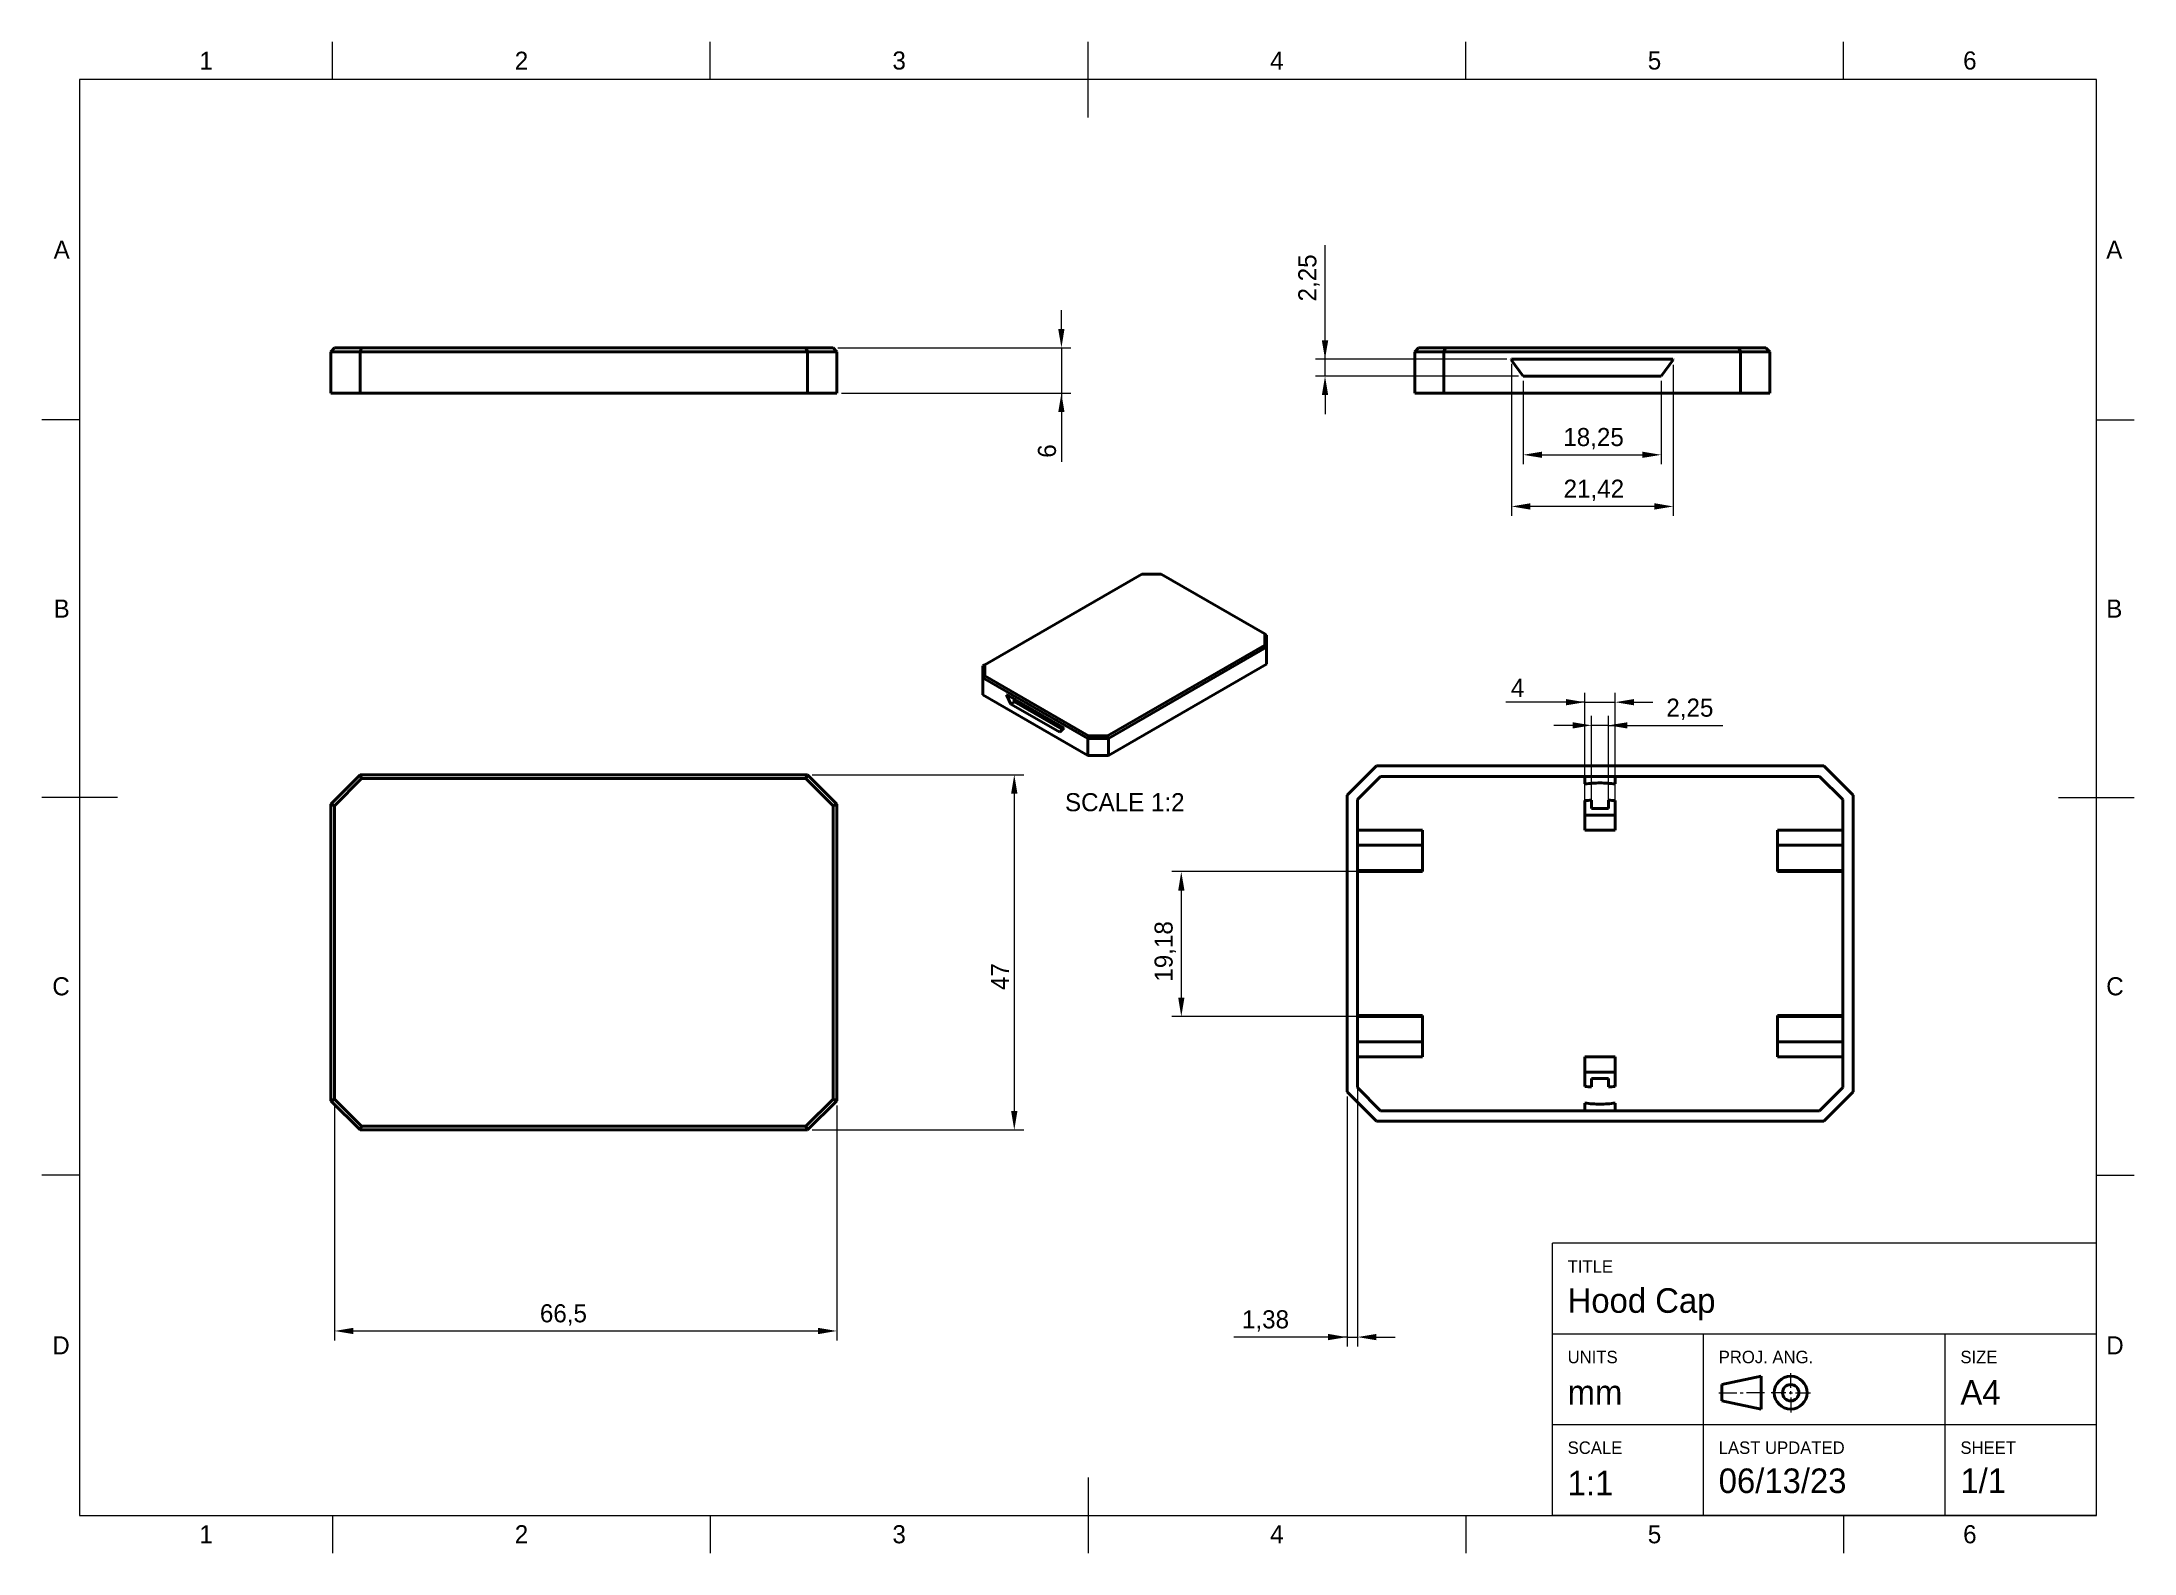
# Model space of a CAD drawing. Header units: millimetres. Extents: x 15 to 292, y 5 to 205.
import ezdxf

# ---------------------------------------------------------------- set-up
doc = ezdxf.new("R2010")
doc.units = ezdxf.units.MM
for name, color, linetype in [('Annotations', 7, 'Continuous'), ('Border', 7, 'Continuous'), ('Geometries', 7, 'Continuous')]:
    doc.layers.add(name, color=color, linetype=linetype)
doc.styles.add('Shapr0', font='txt', dxfattribs={"height": 2.3925})
doc.styles.add('Shapr1', font='txt', dxfattribs={"height": 2.3925})
doc.styles.add('Shapr2', font='txt', dxfattribs={"height": 2.3925})
doc.styles.add('Shapr3', font='txt', dxfattribs={"height": 2.3925})
doc.styles.add('Shapr4', font='txt', dxfattribs={"height": 2.3925})
doc.styles.add('Shapr5', font='txt', dxfattribs={"height": 4.785})
doc.styles.add('Shapr6', font='txt', dxfattribs={"height": 2.3925})
doc.dimstyles.new('ISO-25', dxfattribs={"dimtxt": 2.5, "dimasz": 2.5, "dimexe": 1.25, "dimexo": 0.625, "dimtad": 1, "dimtxsty": 'Standard', "dimcen": 2.5, "dimadec": 0, "dimazin": 0, "dimtfac": 1, "dimtmove": 0, "dimatfit": 3, "dimfxl": 1, "dimarcsym": 0})

# ---------------------------------------------------------------- blocks, each defined once
blk = doc.blocks.new('*D2')
at = {"layer": 'Annotations', "color": 0, "linetype": 'Continuous', "lineweight": 15}
for p, q in [((117, 108), (144.99, 108)), ((143.74, 105.5), (143.74, 63.5)), ((117, 61), (144.99, 61))]:
    blk.add_line(p, q, dxfattribs=at)
at = {"layer": 'Annotations', "color": 0}
for points in [[(144.16, 105.5), (143.32, 105.5), (143.74, 108)], [(143.32, 63.5), (144.16, 63.5), (143.74, 61)]]:
    blk.add_solid(points, dxfattribs=at)
at = {"layer": 'Defpoints', "color": 0}
for p in [(116.37, 108), (116.37, 61), (143.74, 61)]:
    blk.add_point(p, dxfattribs=at)
at = {"layer": 'Annotations', "color": 0, "lineweight": 15, "insert": (141.84, 81.31), "char_height": 2.393, "attachment_point": 5, "rotation": 90, "style": 'Shapr4'}
blk.add_mtext('\\A1;47', dxfattribs=at)
blk = doc.blocks.new('*D3')
at = {"layer": 'Annotations', "color": 0, "linetype": 'Continuous', "lineweight": 15}
for p, q in [((53.75, 64.46), (53.75, 33.15)), ((120.25, 64.25), (120.25, 33.15)), ((56.25, 34.4), (117.75, 34.4))]:
    blk.add_line(p, q, dxfattribs=at)
at = {"layer": 'Annotations', "color": 0}
for points in [[(56.25, 34.82), (56.25, 33.98), (53.75, 34.4)], [(117.75, 33.98), (117.75, 34.82), (120.25, 34.4)]]:
    blk.add_solid(points, dxfattribs=at)
at = {"layer": 'Defpoints', "color": 0}
for p in [(53.75, 65.09), (120.25, 64.88), (120.25, 34.4)]:
    blk.add_point(p, dxfattribs=at)
at = {"layer": 'Annotations', "color": 0, "lineweight": 15, "insert": (84.05, 36.52), "char_height": 2.393, "attachment_point": 5, "style": 'Shapr4'}
blk.add_mtext('\\A1;66,5', dxfattribs=at)
blk = doc.blocks.new('*D4')
at = {"layer": 'Annotations', "color": 0, "linetype": 'Continuous', "lineweight": 15}
for p, q in [((189.17, 75.53), (189.17, 32.34)), ((187.79, 65.43), (187.79, 32.34)), ((187.79, 33.59), (172.82, 33.59)), ((185.29, 33.59), (182.79, 33.59)), ((187.79, 33.59), (189.17, 33.59)), ((191.67, 33.59), (194.17, 33.59))]:
    blk.add_line(p, q, dxfattribs=at)
at = {"layer": 'Annotations', "color": 0}
for points in [[(185.29, 33.18), (185.29, 34.01), (187.79, 33.59)], [(191.67, 34.01), (191.67, 33.18), (189.17, 33.59)]]:
    blk.add_solid(points, dxfattribs=at)
at = {"layer": 'Defpoints', "color": 0}
for p in [(189.17, 76.15), (187.79, 66.05), (189.17, 33.59)]:
    blk.add_point(p, dxfattribs=at)
at = {"layer": 'Annotations', "color": 0, "lineweight": 15, "insert": (177, 35.72), "char_height": 2.393, "attachment_point": 5, "style": 'Shapr6'}
blk.add_mtext('\\A1;1,38', dxfattribs=at)
blk = doc.blocks.new('*D5')
at = {"layer": 'Annotations', "color": 0, "linetype": 'Continuous', "lineweight": 15}
for p, q in [((197.17, 95.19), (164.6, 95.19)), ((165.85, 92.69), (165.85, 78.52)), ((197.17, 76.02), (164.6, 76.02))]:
    blk.add_line(p, q, dxfattribs=at)
at = {"layer": 'Annotations', "color": 0}
for points in [[(166.27, 92.69), (165.44, 92.69), (165.85, 95.19)], [(165.44, 78.52), (166.27, 78.52), (165.85, 76.02)]]:
    blk.add_solid(points, dxfattribs=at)
at = {"layer": 'Defpoints', "color": 0}
for p in [(197.79, 95.19), (165.85, 76.02), (197.79, 76.02)]:
    blk.add_point(p, dxfattribs=at)
at = {"layer": 'Annotations', "color": 0, "lineweight": 15, "insert": (163.73, 84.63), "char_height": 2.393, "attachment_point": 5, "rotation": 90, "style": 'Shapr6'}
blk.add_mtext('\\A1;19,18', dxfattribs=at)
blk = doc.blocks.new('*D6')
at = {"layer": 'Annotations', "color": 0, "linetype": 'Continuous', "lineweight": 15}
for p, q in [((219.29, 117.61), (208.81, 117.61)), ((216.79, 117.61), (214.29, 117.61)), ((219.29, 101.3), (219.29, 118.86)), ((219.29, 117.61), (223.29, 117.61)), ((223.29, 101.3), (223.29, 118.86)), ((225.79, 117.61), (228.29, 117.61))]:
    blk.add_line(p, q, dxfattribs=at)
at = {"layer": 'Annotations', "color": 0}
for points in [[(216.79, 117.2), (216.79, 118.03), (219.29, 117.61)], [(225.79, 118.03), (225.79, 117.2), (223.29, 117.61)]]:
    blk.add_solid(points, dxfattribs=at)
at = {"layer": 'Defpoints', "color": 0}
for p in [(223.29, 117.61), (219.29, 100.67), (223.29, 100.67)]:
    blk.add_point(p, dxfattribs=at)
at = {"layer": 'Annotations', "color": 0, "lineweight": 15, "insert": (210.37, 119.51), "char_height": 2.393, "attachment_point": 5, "style": 'Shapr6'}
blk.add_mtext('\\A1;4', dxfattribs=at)
blk = doc.blocks.new('*D7')
at = {"layer": 'Annotations', "color": 0, "linetype": 'Continuous', "lineweight": 15}
for p, q in [((217.67, 114.55), (215.17, 114.55)), ((220.17, 104.17), (220.17, 115.8)), ((222.42, 114.55), (220.17, 114.55)), ((222.42, 104.17), (222.42, 115.8)), ((222.42, 114.55), (237.53, 114.55)), ((224.92, 114.55), (227.42, 114.55))]:
    blk.add_line(p, q, dxfattribs=at)
at = {"layer": 'Annotations', "color": 0}
for points in [[(217.67, 114.13), (217.67, 114.96), (220.17, 114.55)], [(224.92, 114.96), (224.92, 114.13), (222.42, 114.55)]]:
    blk.add_solid(points, dxfattribs=at)
at = {"layer": 'Defpoints', "color": 0}
for p in [(220.17, 114.55), (220.17, 103.55), (222.42, 103.55)]:
    blk.add_point(p, dxfattribs=at)
at = {"layer": 'Annotations', "color": 0, "lineweight": 15, "insert": (233.18, 116.67), "char_height": 2.393, "attachment_point": 5, "style": 'Shapr6'}
blk.add_mtext('\\A1;2,25', dxfattribs=at)
blk = doc.blocks.new('*D8')
at = {"layer": 'Annotations', "color": 0, "linetype": 'Continuous', "lineweight": 15}
for p, q in [((149.98, 167), (149.98, 169.5)), ((120.38, 164.5), (151.23, 164.5)), ((149.98, 164.5), (149.98, 158.5)), ((120.88, 158.5), (151.23, 158.5)), ((149.98, 158.5), (149.98, 149.41)), ((149.98, 156), (149.98, 153.5))]:
    blk.add_line(p, q, dxfattribs=at)
at = {"layer": 'Annotations', "color": 0}
for points in [[(149.56, 167), (150.39, 167), (149.98, 164.5)], [(150.39, 156), (149.56, 156), (149.98, 158.5)]]:
    blk.add_solid(points, dxfattribs=at)
at = {"layer": 'Defpoints', "color": 0}
for p in [(119.75, 164.5), (120.25, 158.5), (149.98, 158.5)]:
    blk.add_point(p, dxfattribs=at)
at = {"layer": 'Annotations', "color": 0, "lineweight": 15, "insert": (148.08, 150.85), "char_height": 2.393, "attachment_point": 5, "rotation": 90, "style": 'Shapr2'}
blk.add_mtext('\\A1;6', dxfattribs=at)
blk = doc.blocks.new('*D9')
at = {"layer": 'Annotations', "color": 0, "linetype": 'Continuous', "lineweight": 15}
for p, q in [((184.88, 163), (184.88, 178.11)), ((184.88, 165.5), (184.88, 168)), ((208.94, 163), (183.63, 163)), ((210.5, 160.75), (183.63, 160.75)), ((184.88, 160.75), (184.88, 163)), ((184.88, 158.25), (184.88, 155.75))]:
    blk.add_line(p, q, dxfattribs=at)
at = {"layer": 'Annotations', "color": 0}
for points in [[(184.46, 165.5), (185.3, 165.5), (184.88, 163)], [(185.3, 158.25), (184.46, 158.25), (184.88, 160.75)]]:
    blk.add_solid(points, dxfattribs=at)
at = {"layer": 'Defpoints', "color": 0}
for p in [(184.88, 163), (209.56, 163), (211.12, 160.75)]:
    blk.add_point(p, dxfattribs=at)
at = {"layer": 'Annotations', "color": 0, "lineweight": 15, "insert": (182.76, 173.76), "char_height": 2.393, "attachment_point": 5, "rotation": 90, "style": 'Shapr3'}
blk.add_mtext('\\A1;2,25', dxfattribs=at)
blk = doc.blocks.new('*D10')
at = {"layer": 'Annotations', "color": 0, "linetype": 'Continuous', "lineweight": 15}
for p, q in [((209.56, 162.38), (209.56, 142.27)), ((230.99, 162.27), (230.99, 142.27)), ((228.49, 143.52), (212.06, 143.52))]:
    blk.add_line(p, q, dxfattribs=at)
at = {"layer": 'Annotations', "color": 0}
for points in [[(212.06, 143.94), (212.06, 143.1), (209.56, 143.52)], [(228.49, 143.1), (228.49, 143.94), (230.99, 143.52)]]:
    blk.add_solid(points, dxfattribs=at)
at = {"layer": 'Defpoints', "color": 0}
for p in [(209.56, 163), (230.99, 162.9), (209.56, 143.52)]:
    blk.add_point(p, dxfattribs=at)
at = {"layer": 'Annotations', "color": 0, "lineweight": 15, "insert": (220.47, 145.64), "char_height": 2.393, "attachment_point": 5, "style": 'Shapr3'}
blk.add_mtext('\\A1;21,42', dxfattribs=at)
blk = doc.blocks.new('*D11')
at = {"layer": 'Annotations', "color": 0, "linetype": 'Continuous', "lineweight": 15}
for p, q in [((211.12, 160.12), (211.12, 149.1)), ((229.38, 160.12), (229.38, 149.1)), ((213.62, 150.35), (226.88, 150.35))]:
    blk.add_line(p, q, dxfattribs=at)
at = {"layer": 'Annotations', "color": 0}
for points in [[(213.62, 150.77), (213.62, 149.94), (211.12, 150.35)], [(226.88, 149.94), (226.88, 150.77), (229.38, 150.35)]]:
    blk.add_solid(points, dxfattribs=at)
at = {"layer": 'Defpoints', "color": 0}
for p in [(211.12, 160.75), (229.38, 160.75), (229.38, 150.35)]:
    blk.add_point(p, dxfattribs=at)
at = {"layer": 'Annotations', "color": 0, "lineweight": 15, "insert": (220.43, 152.48), "char_height": 2.393, "attachment_point": 5, "style": 'Shapr3'}
blk.add_mtext('\\A1;18,25', dxfattribs=at)
blk = doc.blocks.new('*U12')
at = {"layer": 'Border', "linetype": 'Continuous', "lineweight": 15}
for p, q in [((287, 46), (215, 46)), ((215, 10), (215, 46)), ((287, 10), (287, 46)), ((287, 34), (215, 34)), ((235, 10), (235, 34)), ((267, 10), (267, 34)), ((246.53, 26.88), (246.53, 28.83)), ((237, 26.23), (239.38, 26.23)), ((239.82, 26.23), (240.25, 26.23)), ((243.07, 26.23), (240.68, 26.23)), ((245.88, 26.23), (243.93, 26.23)), ((246.32, 26.23), (246.75, 26.23)), ((246.53, 26.02), (246.53, 26.45)), ((246.53, 25.58), (246.53, 23.63)), ((247.18, 26.23), (249.13, 26.23)), ((287, 22), (215, 22)), ((287, 10), (215, 10))]:
    blk.add_line(p, q, dxfattribs=at)
at = {"layer": 'Border', "linetype": 'Continuous', "lineweight": 40}
for p, q in [((237.43, 27.32), (242.63, 28.4)), ((242.63, 28.4), (242.63, 24.07)), ((237.43, 27.32), (237.43, 25.15)), ((237.43, 25.15), (242.63, 24.07))]:
    blk.add_line(p, q, dxfattribs=at)
for radius in [2.17, 1.08]:
    blk.add_circle((246.53, 26.23), radius, dxfattribs=at)

msp = doc.modelspace()

# ---------------------------------------------------------------- linework, layer by layer
at = {"layer": 'Border', "linetype": 'Continuous', "lineweight": 15}
for p, q in [((53.5, 200), (53.5, 205)), ((103.5, 200), (103.5, 205)), ((153.5, 195), (153.5, 205)), ((203.5, 200), (203.5, 205)), ((253.5, 200), (253.5, 205)), ((287, 200), (20, 200)), ((20, 200), (20, 10)), ((287, 10), (287, 200)), ((20, 155), (15, 155)), ((287, 155), (292, 155)), ((25, 105), (15, 105)), ((282, 105), (292, 105)), ((20, 55), (15, 55)), ((287, 55), (292, 55)), ((153.5, 15), (153.5, 5)), ((20, 10), (287, 10)), ((53.5, 10), (53.5, 5)), ((103.5, 10), (103.5, 5)), ((203.5, 10), (203.5, 5)), ((253.5, 10), (253.5, 5))]:
    msp.add_line(p, q, dxfattribs=at)
at = {"layer": 'Geometries', "linetype": 'Continuous', "lineweight": 40}
for p, q in [((53.75, 164.5), (53.25, 164)), ((53.25, 158.5), (53.25, 164)), ((57.129, 164), (53.25, 164)), ((53.75, 164.5), (57.336, 164.5)), ((57.336, 164.5), (57.129, 164)), ((57.129, 158.5), (57.129, 164)), ((116.371, 164), (57.129, 164)), ((57.336, 164.5), (116.164, 164.5)), ((116.371, 164), (116.164, 164.5)), ((116.164, 164.5), (119.75, 164.5)), ((120.25, 164), (116.371, 164)), ((116.371, 158.5), (116.371, 164)), ((120.25, 164), (119.75, 164.5)), ((120.25, 158.5), (120.25, 164)), ((197.25, 164.5), (196.75, 164)), ((196.75, 158.5), (196.75, 164)), ((200.629, 164), (196.75, 164)), ((197.25, 164.5), (200.836, 164.5)), ((200.836, 164.5), (200.629, 164)), ((239.871, 164), (200.629, 164)), ((200.629, 158.5), (200.629, 164)), ((200.836, 164.5), (239.664, 164.5)), ((239.664, 164.5), (239.871, 164)), ((239.664, 164.5), (243.25, 164.5)), ((239.871, 158.5), (239.871, 164)), ((243.75, 164), (239.871, 164)), ((243.25, 164.5), (243.75, 164)), ((243.75, 158.5), (243.75, 164)), ((209.564, 163), (209.514, 162.899)), ((209.514, 162.899), (211.125, 160.75)), ((230.936, 163), (209.564, 163)), ((211.125, 160.75), (229.375, 160.75)), ((229.375, 160.75), (230.986, 162.899)), ((230.986, 162.899), (230.936, 163)), ((53.25, 158.5), (57.129, 158.5)), ((116.371, 158.5), (57.129, 158.5)), ((120.25, 158.5), (116.371, 158.5)), ((196.75, 158.5), (200.629, 158.5)), ((239.871, 158.5), (200.629, 158.5)), ((239.871, 158.5), (243.75, 158.5)), ((160.637, 134.566), (139.838, 122.557)), ((163.172, 134.566), (160.637, 134.566)), ((176.9, 126.64), (163.172, 134.566)), ((156.101, 113.168), (176.9, 125.176)), ((177.15, 124.912), (156.205, 112.819)), ((176.9, 125.176), (176.9, 126.64)), ((177.15, 126.496), (176.9, 126.64)), ((177.15, 124.912), (176.9, 125.176)), ((177.15, 126.496), (177.15, 124.912)), ((177.15, 122.667), (177.15, 124.912)), ((139.838, 122.557), (139.588, 122.413)), ((139.588, 120.83), (139.588, 122.413)), ((139.838, 122.557), (139.838, 121.093)), ((177.15, 122.667), (156.205, 110.574)), ((139.838, 121.093), (139.588, 120.83)), ((153.462, 112.819), (139.588, 120.83)), ((139.588, 118.584), (139.588, 120.83)), ((139.838, 121.093), (153.566, 113.168)), ((153.462, 110.574), (139.588, 118.584)), ((142.747, 118.597), (142.729, 118.566)), ((142.729, 118.566), (142.765, 118.587)), ((142.729, 118.566), (143.299, 117.36)), ((142.765, 118.587), (142.747, 118.597)), ((143.769, 118.007), (142.765, 118.587)), ((143.785, 117.641), (143.299, 117.36)), ((143.299, 117.36), (149.751, 113.635)), ((143.769, 118.007), (143.646, 117.936)), ((143.667, 117.891), (143.646, 117.936)), ((143.667, 117.891), (143.818, 117.979)), ((143.785, 117.641), (143.667, 117.891)), ((143.818, 117.979), (143.769, 118.007)), ((150.116, 113.986), (143.785, 117.641)), ((150.303, 114.235), (143.818, 117.979)), ((149.751, 113.635), (150.116, 113.986)), ((150.116, 113.986), (150.321, 114.183)), ((150.321, 114.183), (150.303, 114.235)), ((153.566, 113.168), (153.462, 112.819)), ((156.205, 112.819), (153.462, 112.819)), ((153.462, 110.574), (153.462, 112.819)), ((153.566, 113.168), (156.101, 113.168)), ((156.101, 113.168), (156.205, 112.819)), ((156.205, 110.574), (156.205, 112.819)), ((153.462, 110.574), (156.205, 110.574)), ((187.794, 105.294), (191.673, 109.173)), ((250.916, 109.173), (191.673, 109.173)), ((254.794, 105.294), (250.916, 109.173)), ((53.25, 104.121), (57.129, 108)), ((57.336, 107.5), (53.75, 103.914)), ((57.129, 108), (116.371, 108)), ((57.336, 107.5), (57.129, 108)), ((116.164, 107.5), (57.336, 107.5)), ((116.371, 108), (116.164, 107.5)), ((119.75, 103.914), (116.164, 107.5)), ((116.371, 108), (120.25, 104.121)), ((187.794, 105.294), (187.794, 66.052)), ((189.169, 104.725), (192.242, 107.798)), ((192.242, 107.798), (219.294, 107.798)), ((219.294, 107.798), (223.294, 107.798)), ((219.294, 106.788), (219.294, 107.798)), ((223.294, 107.798), (250.346, 107.798)), ((223.295, 106.788), (223.294, 107.798)), ((253.419, 104.725), (250.346, 107.798)), ((254.794, 105.294), (254.794, 66.052)), ((53.25, 64.879), (53.25, 104.121)), ((53.75, 103.914), (53.25, 104.121)), ((53.75, 103.914), (53.75, 65.086)), ((120.25, 104.121), (119.75, 103.914)), ((119.75, 65.086), (119.75, 103.914)), ((120.25, 104.121), (120.25, 64.879)), ((189.169, 104.725), (189.169, 100.673)), ((219.294, 102.673), (219.294, 104.59)), ((219.294, 100.673), (219.294, 102.673)), ((219.294, 102.673), (223.295, 102.673)), ((220.169, 104.646), (220.169, 103.549)), ((222.419, 103.549), (220.169, 103.549)), ((222.42, 104.646), (222.419, 103.549)), ((223.295, 102.673), (223.295, 104.59)), ((223.295, 100.673), (223.295, 102.673)), ((253.419, 104.725), (253.419, 100.673)), ((189.169, 100.673), (189.169, 98.673)), ((197.794, 100.673), (189.169, 100.673)), ((197.794, 98.673), (197.794, 100.673)), ((219.294, 100.673), (223.295, 100.673)), ((244.794, 100.673), (253.419, 100.673)), ((244.794, 98.673), (244.794, 100.673)), ((253.419, 100.673), (253.419, 98.673)), ((197.794, 98.673), (189.169, 98.673)), ((189.169, 98.673), (189.169, 95.329)), ((197.794, 98.673), (197.794, 95.329)), ((244.794, 98.673), (253.419, 98.673)), ((244.794, 98.673), (244.794, 95.329)), ((253.419, 98.673), (253.419, 95.329)), ((189.169, 95.329), (189.169, 95.192)), ((197.794, 95.329), (189.169, 95.329)), ((189.169, 95.192), (189.169, 76.154)), ((189.169, 95.192), (197.794, 95.192)), ((197.794, 95.192), (197.794, 95.329)), ((244.794, 95.329), (253.419, 95.329)), ((244.794, 95.192), (244.794, 95.329)), ((253.419, 95.192), (244.794, 95.192)), ((253.419, 95.329), (253.419, 95.192)), ((253.419, 95.192), (253.419, 76.154)), ((189.169, 76.154), (189.169, 76.017)), ((197.794, 76.154), (189.169, 76.154)), ((189.169, 76.017), (189.169, 72.673)), ((189.169, 76.017), (197.794, 76.017)), ((197.794, 76.017), (197.794, 76.154)), ((197.794, 76.017), (197.794, 72.673)), ((244.794, 76.017), (244.794, 76.154)), ((244.794, 76.154), (253.419, 76.154)), ((244.794, 76.017), (244.794, 72.673)), ((253.419, 76.017), (244.794, 76.017)), ((253.419, 76.154), (253.419, 76.017)), ((253.419, 76.017), (253.419, 72.673)), ((197.794, 72.673), (189.169, 72.673)), ((189.169, 72.673), (189.169, 70.673)), ((197.794, 70.673), (197.794, 72.673)), ((244.794, 72.673), (253.419, 72.673)), ((244.794, 70.673), (244.794, 72.673)), ((253.419, 72.673), (253.419, 70.673)), ((189.169, 70.673), (189.169, 66.621)), ((189.169, 70.673), (197.794, 70.673)), ((219.294, 68.673), (219.294, 70.673)), ((223.295, 70.673), (219.294, 70.673)), ((223.295, 68.673), (223.295, 70.673)), ((253.419, 70.673), (244.794, 70.673)), ((253.419, 70.673), (253.419, 66.621)), ((192.242, 63.548), (189.169, 66.621)), ((219.294, 66.754), (219.294, 68.673)), ((223.295, 68.673), (219.294, 68.673)), ((220.169, 67.797), (222.419, 67.797)), ((220.169, 67.797), (220.169, 66.698)), ((222.419, 67.797), (222.419, 66.698)), ((223.295, 66.754), (223.295, 68.673)), ((250.346, 63.548), (253.419, 66.621)), ((53.75, 65.086), (53.25, 64.879)), ((57.129, 61), (53.25, 64.879)), ((53.75, 65.086), (57.336, 61.5)), ((116.164, 61.5), (119.75, 65.086)), ((120.25, 64.879), (116.371, 61)), ((120.25, 64.879), (119.75, 65.086)), ((191.673, 62.173), (187.794, 66.052)), ((219.294, 63.548), (219.294, 64.558)), ((223.294, 63.548), (223.294, 64.558)), ((250.916, 62.173), (254.794, 66.052)), ((57.336, 61.5), (57.129, 61)), ((116.371, 61), (57.129, 61)), ((57.336, 61.5), (116.164, 61.5)), ((116.371, 61), (116.164, 61.5)), ((191.673, 62.173), (250.916, 62.173)), ((219.294, 63.548), (192.242, 63.548)), ((223.294, 63.548), (219.294, 63.548)), ((250.346, 63.548), (223.294, 63.548))]:
    msp.add_line(p, q, dxfattribs=at)
for centre, radius, start, end in [((221.295, 92.056), 14.867, 90.00315, 97.73513), ((221.294, 92.056), 14.867, 82.26487, 89.99685), ((221.295, 79.291), 14.868, 262.26473, 269.99611), ((221.293, 79.291), 14.868, 270.00389, 277.73527)]:
    msp.add_arc(centre, radius, start, end, dxfattribs=at)
for major_axis, start_param, end_param in [((-21.5, 0), 4.7647464, 4.8055573), ((21.5, 0), 1.477628, 1.518439), ((-21.5, 0), 1.47763, 1.5184396), ((21.5, 0), 4.7647458, 4.8055553)]:
    msp.add_ellipse((221.294, 85.672), major_axis=major_axis, ratio=0.8837209, start_param=start_param, end_param=end_param, dxfattribs=at)

# ---------------------------------------------------------------- block references
msp.add_blockref('*U12', (0, 0))

# ---------------------------------------------------------------- texts
at = {"layer": 'Annotations', "linetype": 'Continuous', "lineweight": 40, "insert": (158.369, 105.574), "char_height": 2.3925, "width": 1000, "attachment_point": 2, "style": 'Shapr5'}
msp.add_mtext('SCALE 1:2', dxfattribs=at)
at = {"layer": 'Border', "linetype": 'Continuous', "lineweight": 15, "char_height": 2.393, "width": 2.3925, "style": 'Shapr0'}
for s, insert, attachment_point in [('1', (36.75, 201.304), 8), ('2', (78.5, 201.304), 8), ('3', (128.5, 201.304), 8), ('4', (178.5, 201.304), 8), ('5', (228.5, 201.304), 8), ('6', (270.25, 201.304), 8), ('A', (18.696, 177.5), 6), ('A', (288.304, 177.5), 4), ('B', (18.696, 130), 6), ('B', (288.304, 130), 4), ('C', (18.696, 80), 6), ('C', (288.304, 80), 4), ('D', (18.696, 32.5), 6), ('D', (288.304, 32.5), 4), ('1', (36.75, 8.696), 2), ('2', (78.5, 8.696), 2), ('3', (128.5, 8.696), 2), ('4', (178.5, 8.696), 2), ('5', (228.5, 8.696), 2), ('6', (270.25, 8.696), 2)]:
    msp.add_mtext(s, dxfattribs=dict(at, insert=insert, attachment_point=attachment_point))
at = {"layer": 'Border', "linetype": 'Continuous', "lineweight": 15, "attachment_point": 1, "style": 'Shapr1'}
for s, insert, char_height in [('TITLE', (217, 43.75), 1.65), ('Hood Cap', (217, 40.052), 3.25), ('UNITS', (217, 31.783), 1.65), ('PROJ. ANG.', (237, 31.783), 1.65), ('SIZE', (269, 31.783), 1.65), ('A4', (269, 27.9), 3.25), ('mm', (217, 27.9), 3.25), ('SCALE', (217, 19.783), 1.65), ('LAST UPDATED', (237, 19.783), 1.65), ('SHEET', (269, 19.783), 1.65), ('1:1', (217, 15.9), 3.25), ('06/13/23', (237, 16.204), 3.25), ('1/1', (269, 16.204), 3.25)]:
    msp.add_mtext(s, dxfattribs=dict(at, insert=insert, char_height=char_height))

# ---------------------------------------------------------------- dimensions: what is measured, and where the dimension line sits
at = {"layer": 'Annotations', "linetype": 'Continuous', "lineweight": 15}
for base, p1, p2, angle, override, picture, middle in [((184.879, 163), (211.125, 160.75), (209.564, 163), 270, {"dimscale": 1, "dimgap": 0.7, "dimdec": 2, "dimlfac": 1, "dimrnd": 0.01, "dimzin": 8, "dimdsep": 44, "dimtxsty": 'Shapr3', "dimse1": 0, "dimse2": 0, "dimadec": 2, "dimtol": 0, "dimlim": 0, "dimtp": 0, "dimtm": 0, "dimtfac": 0.6, "dimtdec": 8, "dimfrac": 2, "dimtolj": 1, "dimlwd": 15, "dimlwe": 15}, '*D9', (184.879, 173.765)), ((149.976, 158.5), (119.75, 164.5), (120.25, 158.5), 90, {"dimscale": 1, "dimgap": 0.7, "dimdec": 2, "dimlfac": 1, "dimrnd": 0.01, "dimzin": 8, "dimdsep": 44, "dimtxsty": 'Shapr2', "dimse1": 0, "dimse2": 0, "dimadec": 2, "dimtol": 0, "dimlim": 0, "dimtp": 0, "dimtm": 0, "dimtfac": 0.6, "dimtdec": 8, "dimfrac": 2, "dimtolj": 1, "dimlwd": 15, "dimlwe": 15}, '*D8', (149.976, 150.847)), ((143.739, 61), (116.371, 108), (116.371, 61), 90, {"dimscale": 1, "dimgap": 0.7, "dimdec": 2, "dimlfac": 1, "dimrnd": 0.01, "dimzin": 8, "dimdsep": 44, "dimtxsty": 'Shapr4', "dimse1": 0, "dimse2": 0, "dimadec": 2, "dimtol": 0, "dimlim": 0, "dimtp": 0, "dimtm": 0, "dimtfac": 0.6, "dimtdec": 8, "dimfrac": 2, "dimtolj": 1, "dimlwd": 15, "dimlwe": 15}, '*D2', (143.739, 81.307)), ((165.852584639, 76.016610146), (197.794225493, 95.191610146), (197.794225493, 76.016610146), 90, {"dimscale": 1, "dimgap": 0.7, "dimdec": 2, "dimlfac": 1, "dimrnd": 0.01, "dimzin": 8, "dimdsep": 44, "dimtxsty": 'Shapr6', "dimse1": 0, "dimse2": 0, "dimadec": 2, "dimtol": 0, "dimlim": 0, "dimtp": 0, "dimtm": 0, "dimtfac": 0.6, "dimtdec": 8, "dimfrac": 2, "dimtolj": 1, "dimlwd": 15, "dimlwe": 15}, '*D5', (165.852584639, 84.629390144)), ((189.169225493, 33.594950676), (187.794225493, 66.051539802), (189.169225493, 76.154110146), 0, {"dimscale": 1, "dimgap": 0.7, "dimdec": 2, "dimlfac": 1, "dimrnd": 0.01, "dimzin": 8, "dimdsep": 44, "dimtxsty": 'Shapr6', "dimse1": 0, "dimse2": 0, "dimadec": 2, "dimtol": 0, "dimlim": 0, "dimtp": 0, "dimtm": 0, "dimtfac": 0.6, "dimtdec": 8, "dimfrac": 2, "dimtolj": 1, "dimlwd": 15, "dimlwe": 15}, '*D4', (176.998964854, 33.594950676))]:
    dim = msp.add_linear_dim(base=base, p1=p1, p2=p2, angle=angle, dimstyle='ISO-25', override=override, dxfattribs=at)
    dim.commit()
    dim.dimension.update_dxf_attribs({"geometry": picture, "text_midpoint": middle, "dimtype": 160})
for base, p1, p2, override, picture, middle in [((209.564, 143.521), (230.986, 162.899), (209.564, 163), {"dimscale": 1, "dimgap": 0.7, "dimdec": 2, "dimlfac": 1, "dimrnd": 0.01, "dimzin": 8, "dimdsep": 44, "dimtxsty": 'Shapr3', "dimse1": 0, "dimse2": 0, "dimadec": 2, "dimtol": 0, "dimlim": 0, "dimtp": 0, "dimtm": 0, "dimtfac": 0.6, "dimtdec": 8, "dimfrac": 2, "dimtolj": 1, "dimlwd": 15, "dimlwe": 15}, '*D10', (220.469, 143.521)), ((229.375, 150.353), (211.125, 160.75), (229.375, 160.75), {"dimscale": 1, "dimgap": 0.7, "dimdec": 2, "dimlfac": 1, "dimrnd": 0.01, "dimzin": 8, "dimdsep": 44, "dimtxsty": 'Shapr3', "dimse1": 0, "dimse2": 0, "dimadec": 2, "dimtol": 0, "dimlim": 0, "dimtp": 0, "dimtm": 0, "dimtfac": 0.6, "dimtdec": 8, "dimfrac": 2, "dimtolj": 1, "dimlwd": 15, "dimlwe": 15}, '*D11', (220.427, 150.353)), ((223.295, 117.614), (219.294, 100.673), (223.295, 100.673), {"dimscale": 1, "dimgap": 0.7, "dimdec": 2, "dimlfac": 1, "dimrnd": 0.01, "dimzin": 8, "dimdsep": 44, "dimtxsty": 'Shapr6', "dimse1": 0, "dimse2": 0, "dimadec": 2, "dimtol": 0, "dimlim": 0, "dimtp": 0, "dimtm": 0, "dimtfac": 0.6, "dimtdec": 8, "dimfrac": 2, "dimtolj": 1, "dimlwd": 15, "dimlwe": 15}, '*D6', (210.368, 117.614)), ((220.169, 114.545), (222.419, 103.549), (220.169, 103.549), {"dimscale": 1, "dimgap": 0.7, "dimdec": 2, "dimlfac": 1, "dimrnd": 0.01, "dimzin": 8, "dimdsep": 44, "dimtxsty": 'Shapr6', "dimse1": 0, "dimse2": 0, "dimadec": 2, "dimtol": 0, "dimlim": 0, "dimtp": 0, "dimtm": 0, "dimtfac": 0.6, "dimtdec": 8, "dimfrac": 2, "dimtolj": 1, "dimlwd": 15, "dimlwe": 15}, '*D7', (233.184, 114.545)), ((120.25, 34.399), (53.75, 65.086), (120.25, 64.879), {"dimscale": 1, "dimgap": 0.7, "dimdec": 2, "dimlfac": 1, "dimrnd": 0.01, "dimzin": 8, "dimdsep": 44, "dimtxsty": 'Shapr4', "dimse1": 0, "dimse2": 0, "dimadec": 2, "dimtol": 0, "dimlim": 0, "dimtp": 0, "dimtm": 0, "dimtfac": 0.6, "dimtdec": 8, "dimfrac": 2, "dimtolj": 1, "dimlwd": 15, "dimlwe": 15}, '*D3', (84.048, 34.399))]:
    dim = msp.add_linear_dim(base=base, p1=p1, p2=p2, dimstyle='ISO-25', override=override, dxfattribs=at)
    dim.commit()
    dim.dimension.update_dxf_attribs({"geometry": picture, "text_midpoint": middle, "dimtype": 160})

doc.saveas('drawing.dxf')
